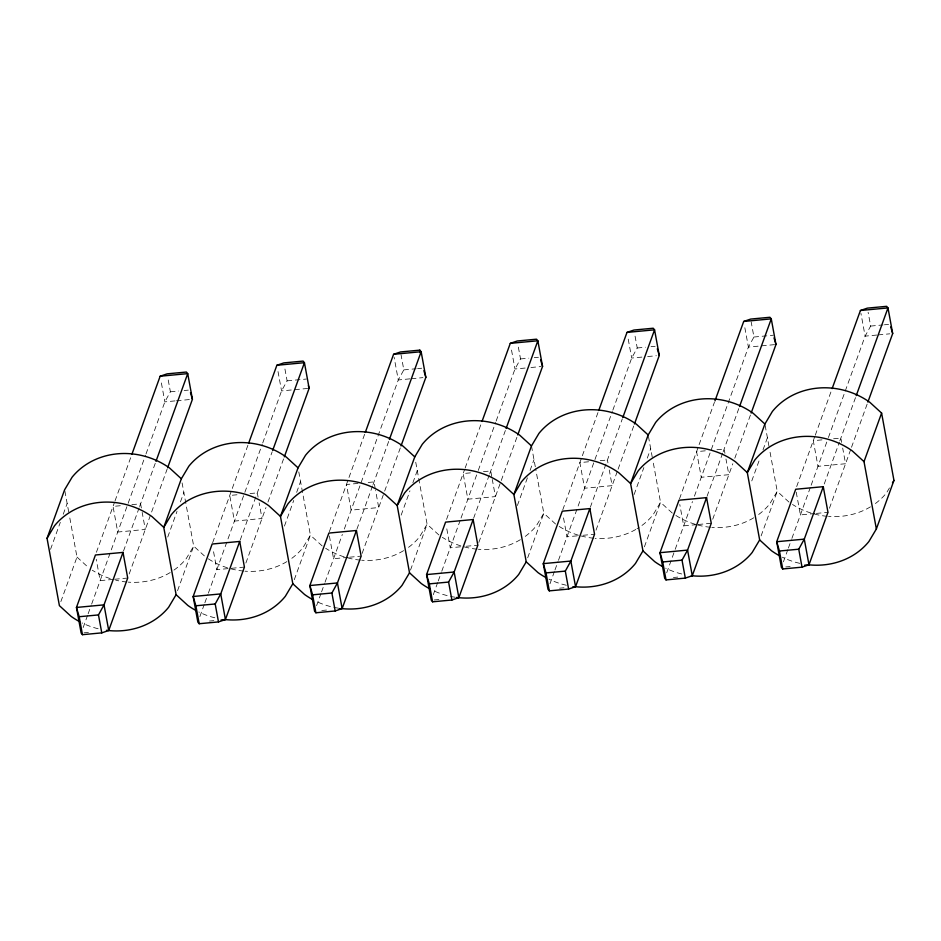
<?xml version="1.0" encoding="UTF-8"?>
<svg xmlns="http://www.w3.org/2000/svg" width="941" height="941" viewBox="0 0 941 941"><rect width="100%" height="100%" fill="white"/><g stroke="black" fill="none" stroke-linecap="round" stroke-linejoin="round"><path stroke-width="0.71" stroke-dasharray="4.71 3.53" d="M50.543 549.332L60.306 522.349M63.235 514.245L67.152 503.459M60.859 601.605L76.986 557.072L69.222 514.739M96.417 552.285L114.52 502.294M115.014 500.93L131.387 455.703M83.149 627.565L87.654 615.143M88.148 613.755L91.148 605.475M91.653 604.098L127.647 504.635M128.141 503.27L145.514 455.303M146.008 453.938L164.851 401.866L170.392 391.797L167.863 377.988M123.506 551.05L139.127 507.869M139.621 506.517L155.477 462.713M129.176 573.986L167.122 469.159M167.745 537.029L177.026 511.386M180.437 501.941L183.86 492.496M177.567 590.654L193.693 546.121L182.095 482.909M212.642 542.686L248.095 444.752M199.857 616.614L204.362 604.181M204.856 602.805L207.855 594.524M208.361 593.136L244.354 493.684M244.86 492.319L262.221 444.352M262.715 442.976L281.571 390.903L287.111 380.846L284.57 367.037M240.214 540.099L272.184 451.751M245.883 563.036L265.974 507.54M267.962 502.059L283.829 458.208M284.453 526.078L293.733 500.436M296.662 492.343L300.567 481.545M294.286 579.703L310.401 535.17L298.803 471.947M329.35 531.724L364.802 433.801M316.576 605.663L321.069 593.23M321.575 591.854L324.563 583.573M325.068 582.185L342.359 534.429M344.312 529.03L398.278 379.952L403.818 369.895L401.031 354.698M356.921 529.136L372.554 485.956M373.036 484.615L388.904 440.8M362.109 553.426L384.175 492.472M384.669 491.108L400.548 447.257M401.16 515.127L409.947 490.837M412.887 482.733L417.275 470.594M410.499 570.093L427.108 524.219L415.263 459.631M446.552 519.42L464.642 469.441M465.136 468.065L481.51 422.838M433.283 594.7L437.777 582.279M438.283 580.903L441.282 572.61M441.776 571.234L460.537 519.432M461.019 518.079L477.781 471.782M478.275 470.406L495.636 422.45M496.13 421.074L514.986 369.001L520.526 358.933L517.997 345.135M473.629 518.185L489.261 475.005M489.755 473.664L505.611 429.849M478.816 542.475L517.256 436.306M517.385 505.517L527.642 477.181M530.077 470.441L533.994 459.643M527.701 557.79L543.816 513.257L535.676 468.853M562.765 509.822L581.856 457.114M582.35 455.738L598.217 411.887M549.991 583.749L554.484 571.328M554.99 569.94L557.989 561.659M558.484 560.283L612.344 411.488M612.85 410.123L631.693 358.05L637.233 347.982L634.705 334.173M590.336 507.234L622.319 418.898M596.018 530.171L617.59 470.571M618.096 469.206L633.963 425.344M634.093 494.566L643.856 467.583M647.279 458.138L650.702 448.692M644.409 546.839L660.535 502.306L652.772 459.973M679.484 498.871L714.431 402.301M666.698 572.798L674.697 550.708M675.203 549.332L692.482 501.565M694.434 496.166L748.401 347.088L753.941 337.031L751.165 321.846M707.056 496.283L722.676 453.103M723.17 451.751L739.026 407.947M712.725 519.22L732.816 463.725M734.803 458.243L750.671 414.393M751.777 480.91L760.081 457.973M763.01 449.88L767.409 437.73M761.116 535.888L777.242 491.355L769.479 449.022M796.674 486.568L814.777 436.577M815.271 435.201L831.644 389.986M783.406 561.848L787.911 549.415M788.405 548.038L791.405 539.758M791.91 538.37L810.66 486.568M811.154 485.215L827.904 438.918M828.409 437.553L865.12 336.137L870.66 326.08L868.12 312.271M824.245 483.98L839.396 442.152M839.878 440.8L855.734 396.984M829.433 508.269L851.017 448.669M851.511 447.293L867.379 403.442M889.457 487.944L886.469 492.966A70.704 63.553 19.9 0 1 874.06 504.494M170.392 391.797L178.672 391.021M184.177 390.503L188.318 390.115M287.111 380.846L306.401 379.035M403.818 369.895L416.216 368.731M417.604 368.601L421.733 368.213M520.526 358.933L528.795 358.156M534.312 357.639L538.44 357.251M637.233 347.982L645.502 347.205M651.019 346.688L655.159 346.3M753.941 337.031L773.243 335.219M870.66 326.08L883.058 324.916M884.434 324.786L888.575 324.398M175.014 400.901L164.851 401.866L160.935 380.493M176.461 400.772L190.976 399.407M307.683 388.457L281.571 390.903L277.642 369.542M409.888 378.858L398.278 379.952L394.091 357.168M411.335 378.729L422.944 377.635M525.137 368.049L514.986 369.001L511.069 347.629M530.947 367.508L541.099 366.543M641.856 357.098L631.693 358.05L627.776 336.678M647.655 356.545L656.359 355.733M774.525 344.641L748.401 347.088L744.484 325.727M876.718 335.055L865.12 336.137L860.933 313.353M878.176 334.914L889.786 333.82M120.283 505.729L113.026 506.411L117.731 532.041L145.302 529.454L142.162 512.363M131.893 504.635L140.597 503.823L141.903 510.939M236.991 494.778L229.733 495.448L234.438 521.091L262.01 518.503L259.14 502.835M250.047 493.543L257.305 492.872L258.093 497.142M358.05 483.415L346.453 484.497L351.146 510.14L378.717 507.552L375.588 490.461M368.213 482.462L374.012 481.91L375.318 489.038M470.418 472.864L463.16 473.546L467.853 499.189L495.425 496.601L492.296 479.51M483.474 471.641L490.731 470.959L492.037 478.087M588.572 461.772L579.868 462.596L584.573 488.238L612.132 485.65L609.262 469.982M600.182 460.69L607.439 460.008L607.957 462.854M705.279 450.821L696.575 451.645L701.28 477.275L728.852 474.687L725.97 459.02M716.889 449.739L724.147 449.057L724.935 453.327M821.987 439.87L813.283 440.682L817.988 466.324L845.559 463.737L842.689 448.069M833.597 438.777L840.854 438.094L841.642 442.376M113.202 579.397L100.146 580.621L96.229 559.26M114.649 579.256L127.717 578.033M244.425 567.082L216.853 569.67L212.937 548.309M348.076 557.354L333.561 558.719L329.385 535.923M349.523 557.213L361.132 556.131M460.431 546.815L450.269 547.768L446.352 526.395M466.23 546.262L477.84 545.18M577.139 535.852L566.988 536.805L563.071 515.445M582.95 535.311L594.547 534.217M696.752 524.631L683.695 525.854L679.778 504.494M698.198 524.49L711.267 523.267M814.918 513.539L800.403 514.903L796.227 492.108M816.365 513.41L827.974 512.316M84.055 632.811L88.407 632.411M209.467 621.048L213.819 620.637M321.822 610.497L327.633 609.956M434.189 599.958L439.988 599.405M559.601 588.184L563.953 587.772M673.403 577.503L677.767 577.092M785.77 566.952L790.122 566.553M788.993 502.106L777.242 491.355L769.762 503.917A70.704 63.553 19.9 0 1 757.352 515.445M672.286 513.068L660.535 502.306L653.054 514.868A70.704 63.553 19.9 0 1 637.045 528.736M555.578 524.019L543.816 513.257L536.335 525.819A70.704 63.553 19.9 0 1 523.937 537.346M438.871 534.97L427.108 524.219L419.627 536.782A70.704 63.553 19.9 0 1 407.218 548.297M322.151 545.921L310.401 535.17L302.92 547.733A70.704 63.553 19.9 0 1 290.51 559.26M204.373 555.896L193.693 546.121L186.212 558.683A70.704 63.553 19.9 0 1 173.803 570.211M76.986 557.072L88.736 567.835M765.151 425.391L769.22 447.61M648.443 436.412L652.513 458.561M531.477 445.928L535.417 467.418M64.882 491.12L68.964 513.327M799.791 563.341A70.704 63.553 19.9 0 1 782.371 557.225M870.46 506.834A70.704 63.553 19.9 0 1 828.539 516.421M827.127 516.303A70.704 63.553 19.9 0 1 792.498 504.47M98.135 628.741A70.704 63.553 19.9 0 1 82.114 622.942M170.203 572.551A70.704 63.553 19.9 0 1 128.282 582.15M126.87 582.032A70.704 63.553 19.9 0 1 115.719 580.162M110.215 578.609A70.704 63.553 19.9 0 1 92.242 570.187M681.684 573.975A70.704 63.553 19.9 0 1 665.663 568.176M753.753 517.785A70.704 63.553 19.9 0 1 711.831 527.383M710.42 527.266A70.704 63.553 19.9 0 1 696.505 524.666M695.128 524.266A70.704 63.553 19.9 0 1 675.791 515.421M214.854 617.79A70.704 63.553 19.9 0 1 198.822 611.991M286.911 561.601A70.704 63.553 19.9 0 1 244.989 571.187M243.578 571.069A70.704 63.553 19.9 0 1 207.761 558.472M566.364 585.255A70.704 63.553 19.9 0 1 548.956 579.127M635.798 529.465A70.704 63.553 19.9 0 1 595.124 538.334M593.712 538.217A70.704 63.553 19.9 0 1 579.797 535.617M578.421 535.217A70.704 63.553 19.9 0 1 559.083 526.372M338.513 608.192A70.704 63.553 19.9 0 1 315.529 601.04M403.618 550.638A70.704 63.553 19.9 0 1 361.697 560.236M360.297 560.118A70.704 63.553 19.9 0 1 325.657 548.285M455.221 597.241A70.704 63.553 19.9 0 1 432.248 590.089M520.338 539.687A70.704 63.553 19.9 0 1 478.416 549.285M477.005 549.168A70.704 63.553 19.9 0 1 442.364 537.335"/><path stroke-width="1.41" d="M79.573 621.636A70.704 63.553 19.9 0 1 71.151 616.414L59.401 605.651L47.05 538.323L64.635 489.743L72.116 477.181A70.704 63.553 19.9 0 1 169.592 468.03L181.342 478.793L163.758 527.372L176.108 594.7L187.859 605.451A70.704 63.553 19.9 0 0 196.281 610.685M131.881 454.338L160.158 376.224L167.11 373.848L186.4 372.036L187.718 373.636L192.423 399.278L167.616 467.795M123.012 552.402L104.016 604.863L98.476 614.92L101.769 632.87L82.467 634.681L81.149 633.081L76.456 607.451L95.441 554.99L123.012 552.402L127.717 578.033L108.721 630.494L101.769 632.87M155.971 461.337L187.718 373.636L160.158 376.224M248.589 443.376L276.866 365.273L283.817 362.897L303.108 361.085L304.437 362.685L309.13 388.315L284.335 456.844M239.72 541.44L220.735 593.912L215.195 603.969L218.477 621.919L199.186 623.73L197.857 622.13L193.164 596.5L212.148 544.027L239.72 541.44L244.425 567.082L225.428 619.543L218.477 621.919M272.69 450.386L304.437 362.685L276.866 365.273M429.708 588.784A70.704 63.553 19.9 0 1 421.286 583.549L409.523 572.798L397.184 505.458L414.769 456.879L403.007 446.128A70.704 63.553 19.9 0 0 305.531 455.279L298.05 467.842L280.465 516.409L292.816 583.749L304.578 594.5A70.704 63.553 19.9 0 0 312.988 599.735M365.296 432.425L393.573 354.31L400.525 351.946L419.827 350.134L421.145 351.722L425.85 377.365L401.042 445.881M356.427 530.489L337.443 582.95L331.902 593.018L335.196 610.968L315.894 612.779L314.576 611.18L309.871 585.537L328.868 533.077L356.427 530.489L361.132 556.131L342.136 608.592L335.196 610.968M389.398 439.435L421.145 351.722L393.573 354.31M482.004 421.474L510.281 343.359L517.232 340.995L536.535 339.183L537.852 340.771L542.557 366.414L517.75 434.93M473.147 519.538L454.15 571.999L448.61 582.067L451.903 600.005L432.601 601.817L431.284 600.229L426.579 574.586L445.575 522.126L473.147 519.538L477.84 545.18L458.855 597.641L451.903 600.005M506.105 428.473L537.852 340.771L510.281 343.359M663.123 566.87A70.704 63.553 19.9 0 1 654.701 561.636L642.95 550.885L630.599 483.556L648.184 434.977L636.422 424.226A70.704 63.553 19.9 0 0 538.958 433.366L531.477 445.928L513.892 494.507L526.231 561.836L537.993 572.599A70.704 63.553 19.9 0 0 546.415 577.833M598.723 410.523L626.988 332.408L633.94 330.032L653.242 328.221L654.56 329.82L659.265 355.463L634.457 423.979M589.854 508.587L570.858 561.048L565.318 571.105L568.611 589.054L549.309 590.866L547.991 589.278L543.286 563.635L562.283 511.175L589.854 508.587L594.547 534.217L575.563 586.69L568.611 589.054M622.813 417.522L654.56 329.82L626.988 332.408M714.937 400.937L743.708 321.457L750.659 319.081L769.95 317.27L771.267 318.87L775.972 344.5L751.165 413.028M706.562 497.624L687.565 550.097L682.025 560.154L685.319 578.103L666.016 579.915L664.699 578.315L660.006 552.685L678.99 500.212L706.562 497.624L711.267 523.267L692.27 575.727L685.319 578.103M739.52 406.571L771.267 318.87L743.708 321.457M808.143 564.741A70.704 63.553 19.9 0 0 868.884 541.545L876.365 528.983L893.95 480.404L881.599 413.075L869.849 402.313A70.704 63.553 19.9 0 0 772.373 411.464L764.892 424.026L747.307 472.605L759.658 539.934L771.408 550.685A70.704 63.553 19.9 0 0 779.83 555.919M832.138 388.609L860.415 310.506L867.367 308.13L886.657 306.319L887.986 307.919L892.68 333.549L867.884 402.078M823.269 486.673L804.284 539.134L798.744 549.203L802.026 567.152L782.736 568.964L781.406 567.364L776.713 541.722L795.698 489.261L823.269 486.673L827.974 512.316L808.978 564.776L802.026 567.152M856.239 395.62L887.986 307.919L860.415 310.506M876.365 528.983L864.014 461.643L881.599 413.075M47.05 538.323L54.531 525.76A70.704 63.553 19.9 0 1 152.007 516.609L163.758 527.372L171.238 514.809A70.704 63.553 19.9 0 1 268.714 505.658L280.465 516.409L287.946 503.858A70.704 63.553 19.9 0 1 385.422 494.707L397.184 505.458L404.665 492.896A70.704 63.553 19.9 0 1 502.129 483.756L513.892 494.507L521.373 481.945A70.704 63.553 19.9 0 1 618.849 472.794L630.599 483.556L638.08 470.994A70.704 63.553 19.9 0 1 735.556 461.843L747.307 472.605L754.788 460.043A70.704 63.553 19.9 0 1 852.264 450.892L864.014 461.643M181.342 478.793L188.823 466.23A70.704 63.553 19.9 0 1 286.299 457.079L298.05 467.842M176.108 594.7L168.627 607.263A70.704 63.553 19.9 0 1 106.486 630.294M292.816 583.749L285.335 596.312A70.704 63.553 19.9 0 1 224.593 619.507M414.769 456.879L422.25 444.328A70.704 63.553 19.9 0 1 519.714 435.177L531.477 445.928M409.523 572.798L402.042 585.349A70.704 63.553 19.9 0 1 342.712 608.698M526.231 561.836L518.75 574.398A70.704 63.553 19.9 0 1 456.608 597.429M648.184 434.977L655.665 422.415A70.704 63.553 19.9 0 1 753.141 413.264L764.892 424.026M642.95 550.885L635.469 563.447A70.704 63.553 19.9 0 1 574.716 586.643M759.658 539.934L752.177 552.496A70.704 63.553 19.9 0 1 691.435 575.692M892.456 482.909L893.95 480.404M108.721 630.494L104.016 604.863L76.456 607.451L79.185 616.731L98.476 614.92M221.076 619.954L225.428 619.543L220.735 593.912L193.164 596.5L195.893 605.781L215.195 603.969M339.242 608.862L342.136 608.592L337.443 582.95L309.871 585.537L312.6 594.83L331.902 593.018M458.855 597.641L454.15 571.999L426.579 574.586L429.308 583.879L448.61 582.067M572.657 586.961L575.563 586.69L570.858 561.048L543.286 563.635L546.027 572.916L565.318 571.105M692.27 575.727L687.565 550.097L660.006 552.685L662.735 561.965L682.025 560.154M804.626 565.188L808.978 564.776L804.284 539.134L776.713 541.722L779.442 551.014L798.744 549.203M890.739 326.915L892.68 333.549M774.02 337.878L775.972 344.5M657.312 348.829L659.265 355.463M540.605 359.78L542.557 366.414M423.897 370.73L425.85 377.365M308.354 385.669L309.13 388.315M190.47 392.644L192.423 399.278M779.442 551.014L782.736 568.964M662.735 561.965L666.016 579.915M546.027 572.916L549.309 590.866M419.827 350.134L420.333 352.899M429.308 583.879L432.601 601.817M312.6 594.83L315.894 612.779M195.893 605.781L199.186 623.73M79.185 616.731L82.467 634.681"/></g></svg>
